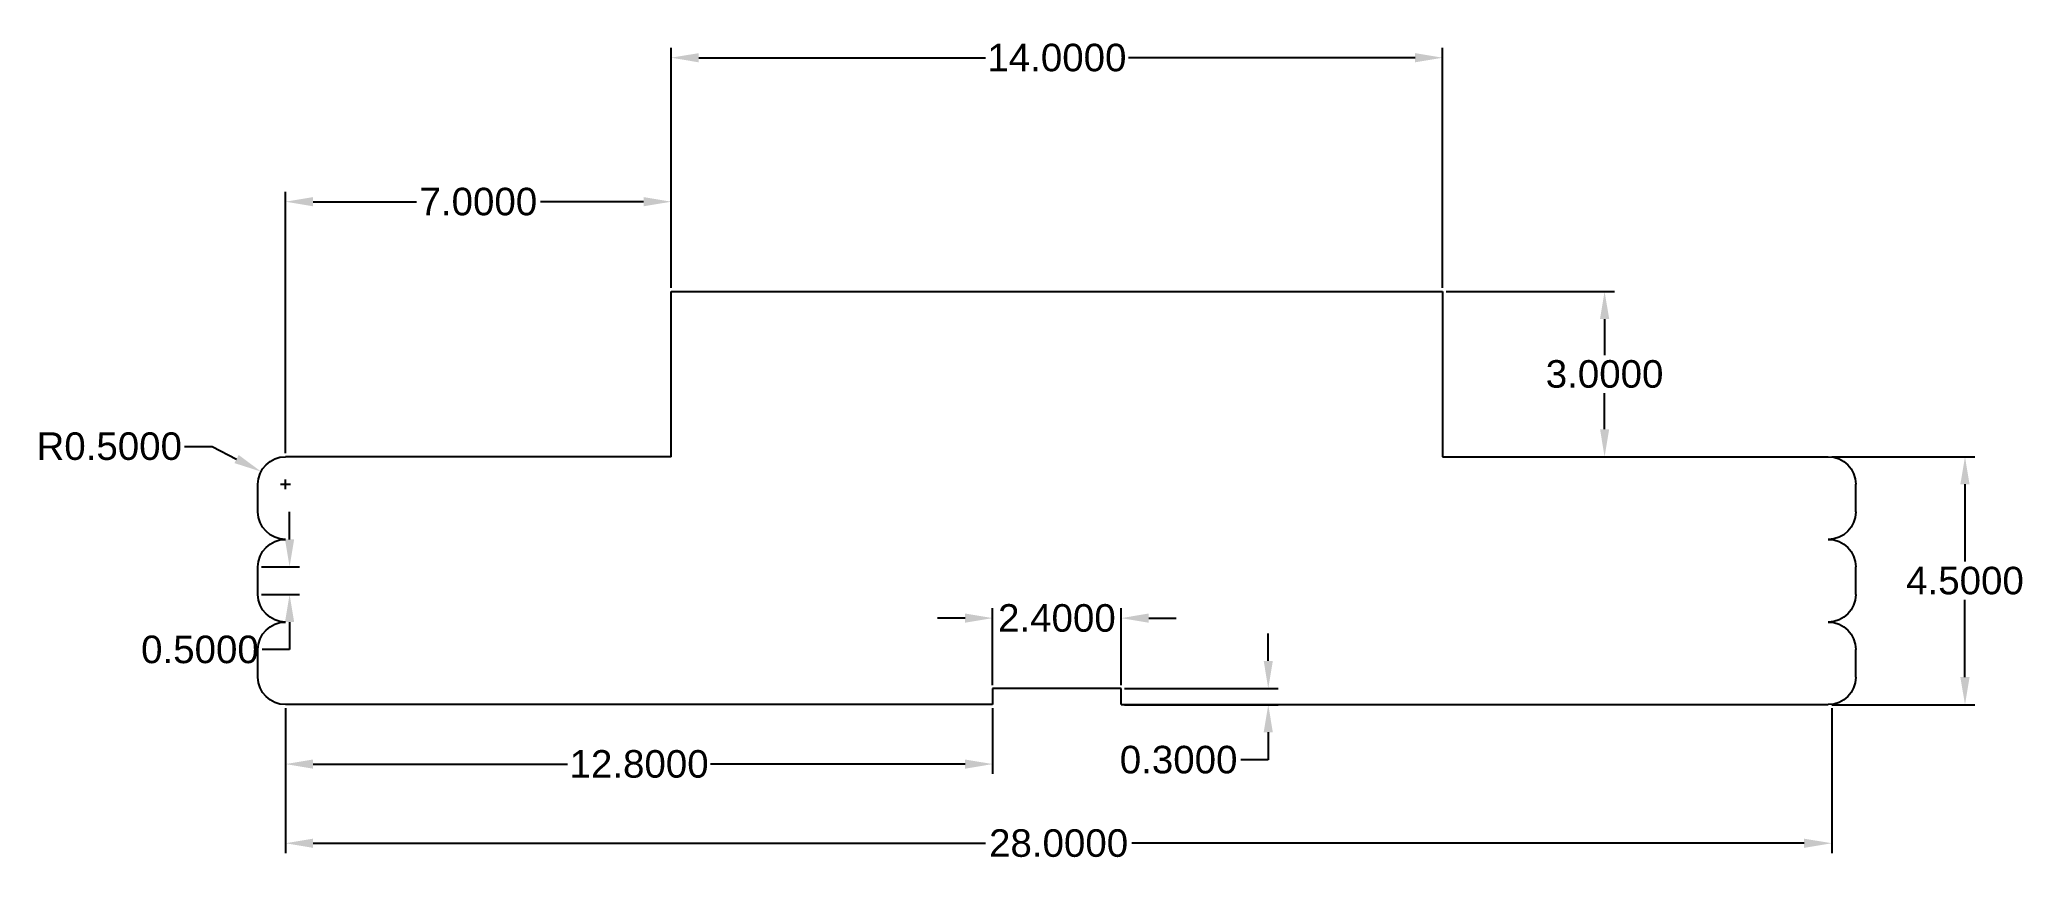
# Model space of a CAD drawing. Header units: inches. Extents: x 9.6 to 45.5, y 11.7 to 26.6.
import ezdxf

# ---------------------------------------------------------------- set-up
doc = ezdxf.new("R2010")
doc.units = ezdxf.units.IN
doc.header["$MEASUREMENT"] = 0
doc.layers.add('Measurements', color=254, linetype='Continuous')
doc.layers.add('Slide Lock', color=210, linetype='Continuous')
doc.styles.get("Standard").update_dxf_attribs({"font": 'arial.ttf'})
doc.dimstyles.get("Standard").update_dxf_attribs({"dimtxt": 0.5, "dimasz": 0.5, "dimexe": 0.18, "dimexo": 0.0625, "dimgap": 0.09, "dimtad": 0, "dimtih": 1, "dimtoh": 1, "dimdec": 4, "dimzin": 0, "dimdsep": 46, "dimtxsty": 'Standard', "dimcen": 0.09, "dimadec": 0, "dimazin": 0, "dimtfac": 1, "dimtdec": 4, "dimtofl": 0, "dimtmove": 0, "dimatfit": 3, "dimfxl": 1, "dimtolj": 1, "dimtzin": 0, "dimarcsym": 0})

# ---------------------------------------------------------------- blocks, each defined once
blk = doc.blocks.new('*D1')
at = {"layer": 'Defpoints', "color": 0, "transparency": 16777216}
for p in [(21.021, 23.708), (21.021, 22.079), (14.021, 19.079)]:
    blk.add_point(p, dxfattribs=at)
at = {"layer": 'Measurements', "color": 0, "lineweight": -2, "transparency": 16777216}
for p, q in [((14.021, 19.142), (14.021, 23.888)), ((21.021, 22.142), (21.021, 23.888)), ((14.521, 23.708), (16.396, 23.708)), ((20.521, 23.708), (18.646, 23.708))]:
    blk.add_line(p, q, dxfattribs=at)
at = {"layer": 'Measurements', "color": 0, "transparency": 16777216}
for points in [[(14.521, 23.792), (14.521, 23.625), (14.021, 23.708)], [(20.521, 23.792), (20.521, 23.625), (21.021, 23.708)]]:
    blk.add_solid(points, dxfattribs=at)
at = {"layer": 'Measurements', "color": 0, "transparency": 16777216, "insert": (17.521, 23.708), "char_height": 0.5, "attachment_point": 5}
blk.add_mtext('\\A1;7.0000', dxfattribs=at)
blk = doc.blocks.new('*D5')
at = {"layer": 'Defpoints', "color": 0, "transparency": 16777216}
for p in [(35.021, 26.322), (21.021, 22.079, -0.575), (35.021, 22.079, -0.575)]:
    blk.add_point(p, dxfattribs=at)
at = {"layer": 'Measurements', "color": 0, "lineweight": -2, "transparency": 16777216}
for p, q in [((21.021, 22.142), (21.021, 26.502)), ((21.521, 26.322), (26.723, 26.322)), ((34.521, 26.322), (29.319, 26.322)), ((35.021, 22.142), (35.021, 26.502))]:
    blk.add_line(p, q, dxfattribs=at)
at = {"layer": 'Measurements', "color": 0, "transparency": 16777216}
for points in [[(21.521, 26.405), (21.521, 26.238), (21.021, 26.322)], [(34.521, 26.405), (34.521, 26.238), (35.021, 26.322)]]:
    blk.add_solid(points, dxfattribs=at)
at = {"layer": 'Measurements', "color": 0, "transparency": 16777216, "insert": (28.021, 26.322), "char_height": 0.5, "attachment_point": 5}
blk.add_mtext('\\A1;14.0000', dxfattribs=at)
blk = doc.blocks.new('*D6')
at = {"layer": 'Defpoints', "color": 0, "transparency": 16777216}
for p in [(29.187, 16.15), (26.855, 14.873, -0.575), (29.187, 14.873, -0.575)]:
    blk.add_point(p, dxfattribs=at)
at = {"layer": 'Measurements', "color": 0, "lineweight": -2, "transparency": 16777216}
for p, q in [((26.855, 14.936), (26.855, 16.33)), ((29.187, 14.936), (29.187, 16.33)), ((26.355, 16.15), (25.855, 16.15)), ((29.687, 16.15), (30.187, 16.15))]:
    blk.add_line(p, q, dxfattribs=at)
at = {"layer": 'Measurements', "color": 0, "transparency": 16777216}
for points in [[(26.355, 16.234), (26.355, 16.067), (26.855, 16.15)], [(29.687, 16.234), (29.687, 16.067), (29.187, 16.15)]]:
    blk.add_solid(points, dxfattribs=at)
at = {"layer": 'Measurements', "color": 0, "transparency": 16777216, "insert": (28.021, 16.15), "char_height": 0.5, "attachment_point": 5}
blk.add_mtext('\\A1;2.4000', dxfattribs=at)
blk = doc.blocks.new('*D7')
at = {"layer": 'Defpoints', "color": 0, "transparency": 16777216}
for p in [(14.021, 14.579, -0.575), (26.855, 14.579, -0.575), (26.855, 13.501)]:
    blk.add_point(p, dxfattribs=at)
at = {"layer": 'Measurements', "color": 0, "lineweight": -2, "transparency": 16777216}
for p, q in [((14.021, 14.517), (14.021, 13.321)), ((26.855, 14.517), (26.855, 13.321)), ((14.521, 13.501), (19.14, 13.501)), ((26.355, 13.501), (21.735, 13.501))]:
    blk.add_line(p, q, dxfattribs=at)
at = {"layer": 'Measurements', "color": 0, "transparency": 16777216}
for points in [[(14.521, 13.584), (14.521, 13.417), (14.021, 13.501)], [(26.355, 13.584), (26.355, 13.417), (26.855, 13.501)]]:
    blk.add_solid(points, dxfattribs=at)
at = {"layer": 'Measurements', "color": 0, "transparency": 16777216, "insert": (20.438, 13.501), "char_height": 0.5, "attachment_point": 5}
blk.add_mtext('\\A1;12.8000', dxfattribs=at)
blk = doc.blocks.new('*D8')
at = {"layer": 'Defpoints', "color": 0, "transparency": 16777216}
for p in [(29.187, 14.873, -0.575), (29.187, 14.579, -0.575), (31.857, 14.579)]:
    blk.add_point(p, dxfattribs=at)
at = {"layer": 'Measurements', "color": 0, "lineweight": -2, "transparency": 16777216}
for p, q in [((31.857, 15.373), (31.857, 15.873)), ((29.249, 14.873), (32.037, 14.873)), ((29.249, 14.579), (32.037, 14.579)), ((31.857, 14.079), (31.857, 13.579)), ((31.857, 13.579), (31.357, 13.579))]:
    blk.add_line(p, q, dxfattribs=at)
at = {"layer": 'Measurements', "color": 0, "transparency": 16777216}
for points in [[(31.774, 15.373), (31.94, 15.373), (31.857, 14.873)], [(31.774, 14.079), (31.94, 14.079), (31.857, 14.579)]]:
    blk.add_solid(points, dxfattribs=at)
at = {"layer": 'Measurements', "color": 0, "transparency": 16777216, "insert": (30.23, 13.579), "char_height": 0.5, "attachment_point": 5}
blk.add_mtext('\\A1;0.3000', dxfattribs=at)
blk = doc.blocks.new('*D9')
at = {"layer": 'Defpoints', "color": 0, "transparency": 16777216}
for p in [(35.021, 22.079, -0.575), (35.021, 19.079, -0.575), (37.961, 19.079)]:
    blk.add_point(p, dxfattribs=at)
at = {"layer": 'Measurements', "color": 0, "lineweight": -2, "transparency": 16777216}
for p, q in [((35.083, 22.079), (38.141, 22.079)), ((37.961, 21.579), (37.961, 20.925)), ((37.961, 19.579), (37.961, 20.234)), ((35.083, 19.079), (38.141, 19.079))]:
    blk.add_line(p, q, dxfattribs=at)
at = {"layer": 'Measurements', "color": 0, "transparency": 16777216}
for points in [[(37.878, 21.579), (38.045, 21.579), (37.961, 22.079)], [(37.878, 19.579), (38.045, 19.579), (37.961, 19.079)]]:
    blk.add_solid(points, dxfattribs=at)
at = {"layer": 'Measurements', "color": 0, "transparency": 16777216, "insert": (37.961, 20.579), "char_height": 0.5, "attachment_point": 5}
blk.add_mtext('\\A1;3.0000', dxfattribs=at)
blk = doc.blocks.new('*D10')
at = {"layer": 'Defpoints', "color": 0, "transparency": 16777216}
for p in [(42.021, 19.079, -0.575), (42.021, 14.579, -0.575), (44.502, 14.579)]:
    blk.add_point(p, dxfattribs=at)
at = {"layer": 'Measurements', "color": 0, "lineweight": -2, "transparency": 16777216}
for p, q in [((42.083, 19.079), (44.682, 19.079)), ((44.502, 18.579), (44.502, 17.175)), ((44.502, 15.079), (44.502, 16.484)), ((42.083, 14.579), (44.682, 14.579))]:
    blk.add_line(p, q, dxfattribs=at)
at = {"layer": 'Measurements', "color": 0, "transparency": 16777216}
for points in [[(44.418, 18.579), (44.585, 18.579), (44.502, 19.079)], [(44.418, 15.079), (44.585, 15.079), (44.502, 14.579)]]:
    blk.add_solid(points, dxfattribs=at)
at = {"layer": 'Measurements', "color": 0, "transparency": 16777216, "insert": (44.502, 16.829), "char_height": 0.5, "attachment_point": 5}
blk.add_mtext('\\A1;4.5000', dxfattribs=at)
blk = doc.blocks.new('*D11')
at = {"layer": 'Defpoints', "color": 0, "transparency": 16777216}
for p in [(13.577, 18.809, -0.575), (14.021, 18.579, -0.575)]:
    blk.add_point(p, dxfattribs=at)
at = {"layer": 'Measurements', "color": 0, "lineweight": -2, "transparency": 16777216}
for p, q in [((12.188, 19.268), (12.688, 19.268)), ((12.688, 19.268), (13.132, 19.038)), ((13.931, 18.579), (14.111, 18.579)), ((14.021, 18.489), (14.021, 18.669))]:
    blk.add_line(p, q, dxfattribs=at)
at = {"layer": 'Measurements', "color": 0, "transparency": 16777216}
blk.add_solid([(13.171, 19.112), (13.094, 18.964), (13.577, 18.809)], dxfattribs=at)
at = {"layer": 'Measurements', "color": 0, "transparency": 16777216, "insert": (10.822, 19.268), "char_height": 0.5, "attachment_point": 5}
blk.add_mtext('\\A1;R0.5000', dxfattribs=at)
blk = doc.blocks.new('*D13')
at = {"layer": 'Defpoints', "color": 0, "transparency": 16777216}
for p in [(13.521, 17.079, -0.575), (14.095, 17.079), (13.521, 16.579, -0.575)]:
    blk.add_point(p, dxfattribs=at)
at = {"layer": 'Measurements', "color": 0, "lineweight": -2, "transparency": 16777216}
for p, q in [((14.095, 17.579), (14.095, 18.079)), ((13.583, 17.079), (14.275, 17.079)), ((13.583, 16.579), (14.275, 16.579)), ((14.095, 16.079), (14.095, 15.579)), ((14.095, 15.579), (13.595, 15.579))]:
    blk.add_line(p, q, dxfattribs=at)
at = {"layer": 'Measurements', "color": 0, "transparency": 16777216}
for points in [[(14.012, 17.579), (14.178, 17.579), (14.095, 17.079)], [(14.012, 16.079), (14.178, 16.079), (14.095, 16.579)]]:
    blk.add_solid(points, dxfattribs=at)
at = {"layer": 'Measurements', "color": 0, "transparency": 16777216, "insert": (12.468, 15.579), "char_height": 0.5, "attachment_point": 5}
blk.add_mtext('\\A1;0.5000', dxfattribs=at)
blk = doc.blocks.new('*D14')
at = {"layer": 'Defpoints', "color": 0, "transparency": 16777216}
for p in [(14.021, 14.579, -0.575), (42.083, 14.579), (42.083, 12.064)]:
    blk.add_point(p, dxfattribs=at)
at = {"layer": 'Measurements', "color": 0, "lineweight": -2, "transparency": 16777216}
for p, q in [((14.021, 14.517), (14.021, 11.884)), ((42.083, 14.517), (42.083, 11.884)), ((14.521, 12.064), (26.727, 12.064)), ((41.583, 12.064), (29.378, 12.064))]:
    blk.add_line(p, q, dxfattribs=at)
at = {"layer": 'Measurements', "color": 0, "transparency": 16777216}
for points in [[(14.521, 12.147), (14.521, 11.98), (14.021, 12.064)], [(41.583, 12.147), (41.583, 11.98), (42.083, 12.064)]]:
    blk.add_solid(points, dxfattribs=at)
at = {"layer": 'Measurements', "color": 0, "transparency": 16777216, "insert": (28.052, 12.064), "char_height": 0.5, "attachment_point": 5}
blk.add_mtext('\\A1;28.0000', dxfattribs=at)

msp = doc.modelspace()

# ---------------------------------------------------------------- linework, layer by layer
at = {"layer": 'Slide Lock', "extrusion": (4.82945e-17, -6.9833e-14, -1)}
for p, q in [((21.02082, 19.07932, -0.57483), (21.02082, 22.07932, -0.57483)), ((21.02082, 22.07932, -0.57483), (35.02082, 22.07932, -0.57483)), ((35.02082, 22.07932, -0.57483), (35.02082, 19.07932, -0.57483)), ((21.02082, 19.07932, -0.57483), (14.02082, 19.07932, -0.57483)), ((35.02082, 19.07932, -0.57483), (42.02082, 19.07932, -0.57483)), ((13.52082, 18.07932, -0.57483), (13.52082, 18.57932, -0.57483)), ((42.52082, 18.07932, -0.57483), (42.52082, 18.57932, -0.57483)), ((13.52082, 16.57932, -0.57483), (13.52082, 17.07932, -0.57483)), ((42.52082, 16.57932, -0.57483), (42.52082, 17.07932, -0.57483)), ((13.52082, 15.07932, -0.57483), (13.52082, 15.57932, -0.57483)), ((42.52082, 15.07932, -0.57483), (42.52082, 15.57932, -0.57483)), ((29.18695, 14.87318, -0.57483), (26.85469, 14.87318, -0.57483)), ((26.85469, 14.87318, -0.57483), (26.85469, 14.57932, -0.57483)), ((29.18695, 14.57932, -0.57483), (29.18695, 14.87318, -0.57483)), ((26.85469, 14.57932, -0.57483), (14.02082, 14.57932, -0.57483)), ((29.18695, 14.57932, -0.57483), (42.02082, 14.57932, -0.57483))]:
    msp.add_line(p, q, dxfattribs=at)
at = {"layer": 'Slide Lock', "extrusion": (8.04908e-17, 7.63278e-14, -1)}
for centre, start, end in [((-14.02082, 18.57932, 0.57483), 0, 90), ((-14.02082, 18.07932, 0.57483), 270, 0)]:
    msp.add_arc(centre, 0.5, start, end, dxfattribs=at)
at = {"layer": 'Slide Lock', "extrusion": (4.82945e-17, 7.63278e-14, -1)}
for centre, start, end in [((-42.02082, 18.57932, 0.57483), 90, 180), ((-42.02082, 18.07932, 0.57483), 180, 270)]:
    msp.add_arc(centre, 0.5, start, end, dxfattribs=at)
at = {"layer": 'Slide Lock', "extrusion": (8.04908e-17, 5.63993e-14, -1)}
for centre, start, end in [((-14.02082, 17.07932, 0.57483), 0, 90), ((-14.02082, 16.57932, 0.57483), 270, 0)]:
    msp.add_arc(centre, 0.5, start, end, dxfattribs=at)
at = {"layer": 'Slide Lock', "extrusion": (4.82945e-17, 5.63993e-14, -1)}
for centre, start, end in [((-42.02082, 17.07932, 0.57483), 90, 180), ((-42.02082, 16.57932, 0.57483), 180, 270)]:
    msp.add_arc(centre, 0.5, start, end, dxfattribs=at)
at = {"layer": 'Slide Lock', "extrusion": (8.04908e-17, -6.9833e-14, -1)}
for centre, start, end in [((-14.02082, 15.57932, 0.57483), 0, 90), ((-14.02082, 15.07932, 0.57483), 270, 0)]:
    msp.add_arc(centre, 0.5, start, end, dxfattribs=at)
at = {"layer": 'Slide Lock', "extrusion": (4.82945e-17, -6.9833e-14, -1)}
for centre, start, end in [((-42.02082, 15.57932, 0.57483), 90, 180), ((-42.02082, 15.07932, 0.57483), 180, 270)]:
    msp.add_arc(centre, 0.5, start, end, dxfattribs=at)

# ---------------------------------------------------------------- dimensions: what is measured, and where the dimension line sits
at = {"layer": 'Measurements'}
dim = msp.add_linear_dim(base=(35.02082, 26.32155), p1=(21.02082, 22.07932, -0.57483), p2=(35.02082, 22.07932, -0.57483), dimstyle='Standard', dxfattribs=at)
dim.commit()
dim.dimension.update_dxf_attribs({"geometry": '*D5', "text_midpoint": (28.02082, 26.32155)})
dim = msp.add_linear_dim(base=(21.02082, 23.70823), p1=(14.02082, 19.07932), p2=(21.02082, 22.07932), dimstyle='Standard', dxfattribs=at)
dim.commit()
dim.dimension.update_dxf_attribs({"geometry": '*D1', "text_midpoint": (17.52082, 23.70823), "dimtype": 160})
for base, p1, p2, picture, middle in [((37.9613, 19.07932), (35.02082, 22.07932, -0.57483), (35.02082, 19.07932, -0.57483), '*D9', (37.9613, 20.57932)), ((14.09487, 17.07932), (13.52082, 16.57932, -0.57483), (13.52082, 17.07932, -0.57483), '*D13', (12.46786, 15.57932))]:
    dim = msp.add_linear_dim(base=base, p1=p1, p2=p2, angle=90, dimstyle='Standard', dxfattribs=at)
    dim.commit()
    dim.dimension.update_dxf_attribs({"geometry": picture, "text_midpoint": middle, "dimtype": 160})
dim = msp.add_radius_dim(center=(14.02082, 18.57932, -0.57483), mpoint=(13.57658, 18.80878, -0.57483), dimstyle='Standard', dxfattribs=at)
dim.commit()
dim.dimension.update_dxf_attribs({"geometry": '*D11', "text_midpoint": (10.82184, 19.26771)})
dim = msp.add_linear_dim(base=(44.50168, 14.57932), p1=(42.02082, 19.07932, -0.57483), p2=(42.02082, 14.57932, -0.57483), angle=90, dimstyle='Standard', dxfattribs=at)
dim.commit()
dim.dimension.update_dxf_attribs({"geometry": '*D10', "text_midpoint": (44.50168, 16.82932)})
for base, p1, p2, text, picture, middle in [((29.18695, 16.15041), (26.85469, 14.87318, -0.57483), (29.18695, 14.87318, -0.57483), '2.4000', '*D6', (28.02082, 16.15041)), ((26.85469, 13.50067), (14.02082, 14.57932, -0.57483), (26.85469, 14.57932, -0.57483), '12.8000', '*D7', (20.43775, 13.50067))]:
    dim = msp.add_linear_dim(base=base, p1=p1, p2=p2, text=text, dimstyle='Standard', dxfattribs=at)
    dim.commit()
    dim.dimension.update_dxf_attribs({"geometry": picture, "text_midpoint": middle})
dim = msp.add_linear_dim(base=(31.85711, 14.57932), p1=(29.18695, 14.87318, -0.57483), p2=(29.18695, 14.57932, -0.57483), angle=90, text='0.3000', dimstyle='Standard', dxfattribs=at)
dim.commit()
dim.dimension.update_dxf_attribs({"geometry": '*D8', "text_midpoint": (30.2301, 13.57932), "dimtype": 160})
dim = msp.add_linear_dim(base=(42.08332, 12.06352), p1=(14.02082, 14.57932, -0.57483), p2=(42.08332, 14.57932), text='28.0000', dimstyle='Standard', dxfattribs=at)
dim.commit()
dim.dimension.update_dxf_attribs({"geometry": '*D14', "text_midpoint": (28.05207, 12.06352), "dimtype": 160})

doc.saveas('drawing.dxf')
